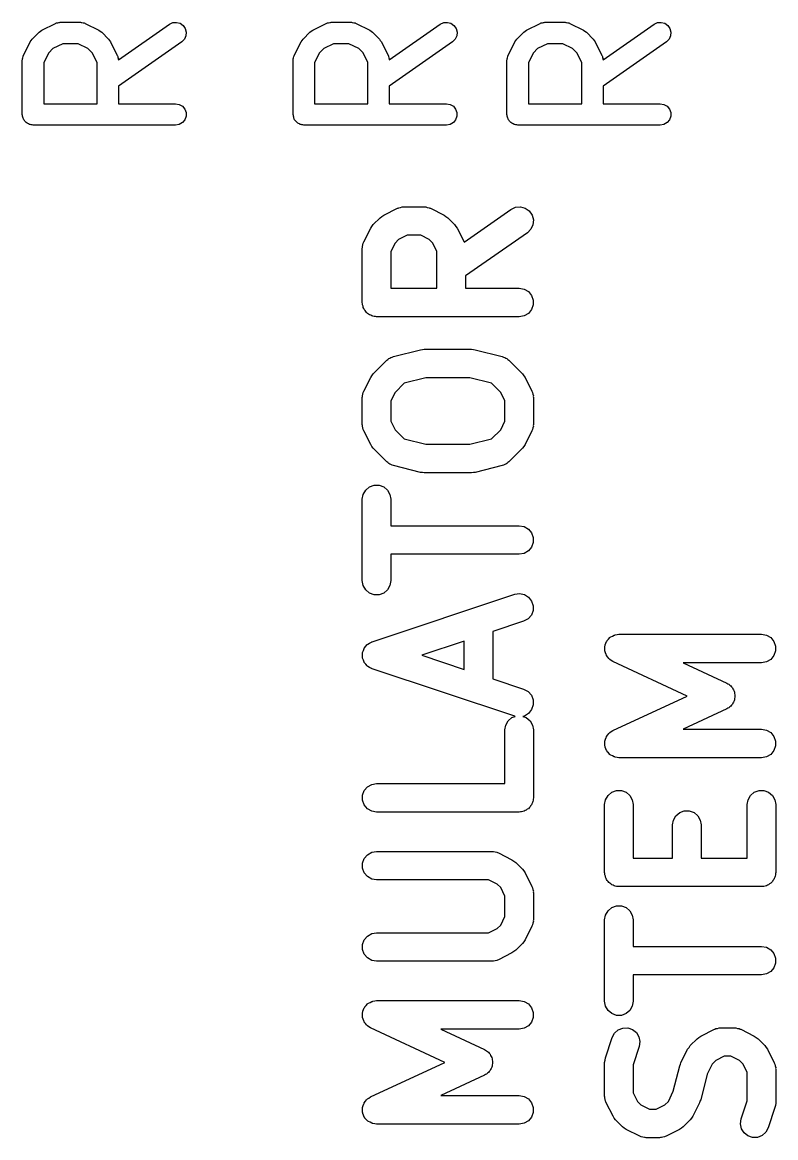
# Model space of a CAD drawing. Extents: x 127.3 to 176.4, y -111.4 to -62.2.
# Drawn here: x 133.28 to 138.56, y -94.64 to -86.82 of the extents above; entities that cross this region are included whole.
import ezdxf

# ---------------------------------------------------------------- set-up
doc = ezdxf.new("R2010")
doc.units = 0
doc.header["$MEASUREMENT"] = 0
doc.layers.add('BLACK', color=7, linetype='CONTINUOUS')

msp = doc.modelspace()

# ---------------------------------------------------------------- linework, layer by layer
at = {"layer": 'Black'}
for p, q in [((133.539, -86.8164), (133.543, -86.8157)), ((133.543, -86.8157), (133.686, -86.8157)), ((133.686, -86.8157), (133.69, -86.8164)), ((135.439, -86.8164), (135.443, -86.8157)), ((135.443, -86.8157), (135.586, -86.8157)), ((135.586, -86.8157), (135.59, -86.8164)), ((136.939, -86.8164), (136.943, -86.8157)), ((136.943, -86.8157), (137.086, -86.8157)), ((137.086, -86.8157), (137.09, -86.8164)), ((133.347, -86.9329), (133.395, -86.8853)), ((133.395, -86.8853), (133.404, -86.8784)), ((133.404, -86.8784), (133.414, -86.8712)), ((133.414, -86.8712), (133.509, -86.8236)), ((133.509, -86.8236), (133.513, -86.8224)), ((133.513, -86.8224), (133.517, -86.8202)), ((133.517, -86.8202), (133.526, -86.8187)), ((133.526, -86.8187), (133.534, -86.8162)), ((133.534, -86.8162), (133.539, -86.8164)), ((133.69, -86.8164), (133.694, -86.8162)), ((133.694, -86.8162), (133.703, -86.8187)), ((133.703, -86.8187), (133.711, -86.8202)), ((133.711, -86.8202), (133.715, -86.8224)), ((133.715, -86.8224), (133.719, -86.8236)), ((133.719, -86.8236), (133.814, -86.8712)), ((133.814, -86.8712), (133.824, -86.8784)), ((133.824, -86.8784), (133.834, -86.8853)), ((133.834, -86.8853), (133.882, -86.9329)), ((133.951, -87.0801), (134.309, -86.8292)), ((134.309, -86.8292), (134.333, -86.8182)), ((134.333, -86.8182), (134.359, -86.816)), ((134.359, -86.816), (134.384, -86.8227)), ((134.384, -86.8227), (134.405, -86.8376)), ((134.405, -86.8376), (134.42, -86.859)), ((134.42, -86.859), (134.427, -86.8841)), ((134.427, -86.8841), (134.425, -86.9101)), ((135.247, -86.9329), (135.295, -86.8853)), ((135.295, -86.8853), (135.304, -86.8784)), ((135.304, -86.8784), (135.314, -86.8712)), ((135.314, -86.8712), (135.409, -86.8236)), ((135.409, -86.8236), (135.413, -86.8224)), ((135.413, -86.8224), (135.417, -86.8202)), ((135.417, -86.8202), (135.426, -86.8187)), ((135.426, -86.8187), (135.434, -86.8162)), ((135.434, -86.8162), (135.439, -86.8164)), ((135.59, -86.8164), (135.594, -86.8162)), ((135.594, -86.8162), (135.603, -86.8187)), ((135.603, -86.8187), (135.611, -86.8202)), ((135.611, -86.8202), (135.615, -86.8224)), ((135.615, -86.8224), (135.619, -86.8236)), ((135.619, -86.8236), (135.714, -86.8712)), ((135.714, -86.8712), (135.724, -86.8784)), ((135.724, -86.8784), (135.734, -86.8853)), ((135.734, -86.8853), (135.782, -86.9329)), ((135.851, -87.0801), (136.209, -86.8292)), ((136.209, -86.8292), (136.233, -86.8182)), ((136.233, -86.8182), (136.259, -86.816)), ((136.259, -86.816), (136.284, -86.8227)), ((136.284, -86.8227), (136.305, -86.8376)), ((136.305, -86.8376), (136.32, -86.859)), ((136.32, -86.859), (136.327, -86.8841)), ((136.327, -86.8841), (136.325, -86.9101)), ((136.747, -86.9329), (136.795, -86.8853)), ((136.795, -86.8853), (136.804, -86.8784)), ((136.804, -86.8784), (136.814, -86.8712)), ((136.814, -86.8712), (136.909, -86.8236)), ((136.909, -86.8236), (136.913, -86.8224)), ((136.913, -86.8224), (136.917, -86.8202)), ((136.917, -86.8202), (136.926, -86.8187)), ((136.926, -86.8187), (136.934, -86.8162)), ((136.934, -86.8162), (136.939, -86.8164)), ((137.09, -86.8164), (137.094, -86.8162)), ((137.094, -86.8162), (137.103, -86.8187)), ((137.103, -86.8187), (137.111, -86.8202)), ((137.111, -86.8202), (137.115, -86.8224)), ((137.115, -86.8224), (137.119, -86.8236)), ((137.119, -86.8236), (137.214, -86.8712)), ((137.214, -86.8712), (137.224, -86.8784)), ((137.224, -86.8784), (137.234, -86.8853)), ((137.234, -86.8853), (137.282, -86.9329)), ((137.351, -87.0801), (137.709, -86.8292)), ((137.709, -86.8292), (137.733, -86.8182)), ((137.733, -86.8182), (137.759, -86.816)), ((137.759, -86.816), (137.784, -86.8227)), ((137.784, -86.8227), (137.805, -86.8376)), ((137.805, -86.8376), (137.82, -86.859)), ((137.82, -86.859), (137.827, -86.8841)), ((137.827, -86.8841), (137.825, -86.9101)), ((133.285, -87.0476), (133.333, -86.9524)), ((133.333, -86.9524), (133.34, -86.9427)), ((133.34, -86.9427), (133.347, -86.9329)), ((133.561, -86.9657), (133.492, -86.9999)), ((133.668, -86.9657), (133.561, -86.9657)), ((133.737, -86.9999), (133.668, -86.9657)), ((133.882, -86.9329), (133.888, -86.9427)), ((133.888, -86.9427), (133.896, -86.9524)), ((133.896, -86.9524), (133.943, -87.0476)), ((134.395, -86.9521), (133.951, -87.263)), ((134.414, -86.9337), (134.395, -86.9521)), ((134.425, -86.9101), (134.414, -86.9337)), ((135.185, -87.0476), (135.233, -86.9524)), ((135.233, -86.9524), (135.24, -86.9427)), ((135.24, -86.9427), (135.247, -86.9329)), ((135.461, -86.9657), (135.392, -86.9999)), ((135.568, -86.9657), (135.461, -86.9657)), ((135.637, -86.9999), (135.568, -86.9657)), ((135.782, -86.9329), (135.788, -86.9427)), ((135.788, -86.9427), (135.796, -86.9524)), ((135.796, -86.9524), (135.843, -87.0476)), ((136.295, -86.9521), (135.851, -87.263)), ((136.314, -86.9337), (136.295, -86.9521)), ((136.325, -86.9101), (136.314, -86.9337)), ((136.685, -87.0476), (136.733, -86.9524)), ((136.733, -86.9524), (136.74, -86.9427)), ((136.74, -86.9427), (136.747, -86.9329)), ((136.961, -86.9657), (136.892, -86.9999)), ((137.068, -86.9657), (136.961, -86.9657)), ((137.137, -86.9999), (137.068, -86.9657)), ((137.282, -86.9329), (137.288, -86.9427)), ((137.288, -86.9427), (137.296, -86.9524)), ((137.296, -86.9524), (137.343, -87.0476)), ((137.795, -86.9521), (137.351, -87.263)), ((137.814, -86.9337), (137.795, -86.9521)), ((137.825, -86.9101), (137.814, -86.9337)), ((133.284, -87.0517), (133.285, -87.0476)), ((133.462, -87.0303), (133.427, -87.0988)), ((133.492, -86.9999), (133.462, -87.0303)), ((133.767, -87.0303), (133.737, -86.9999)), ((133.801, -87.0988), (133.767, -87.0303)), ((133.943, -87.0476), (133.945, -87.0517)), ((135.184, -87.0517), (135.185, -87.0476)), ((135.362, -87.0303), (135.327, -87.0988)), ((135.392, -86.9999), (135.362, -87.0303)), ((135.667, -87.0303), (135.637, -86.9999)), ((135.701, -87.0988), (135.667, -87.0303)), ((135.843, -87.0476), (135.845, -87.0517)), ((136.684, -87.0517), (136.685, -87.0476)), ((136.862, -87.0303), (136.827, -87.0988)), ((136.892, -86.9999), (136.862, -87.0303)), ((137.167, -87.0303), (137.137, -86.9999)), ((137.201, -87.0988), (137.167, -87.0303)), ((137.343, -87.0476), (137.345, -87.0517)), ((133.277, -87.0811), (133.278, -87.0769)), ((133.277, -87.4621), (133.277, -87.0811)), ((133.278, -87.0726), (133.28, -87.0641)), ((133.278, -87.0769), (133.278, -87.0726)), ((133.28, -87.0641), (133.282, -87.0555)), ((133.282, -87.0555), (133.284, -87.0517)), ((133.427, -87.0988), (133.427, -87.3871)), ((133.801, -87.3871), (133.801, -87.0988)), ((133.945, -87.0517), (133.947, -87.0555)), ((133.947, -87.0555), (133.948, -87.0641)), ((133.948, -87.0641), (133.951, -87.0726)), ((133.951, -87.0726), (133.95, -87.0769)), ((133.95, -87.0769), (133.951, -87.0801)), ((135.177, -87.0811), (135.178, -87.0769)), ((135.177, -87.4621), (135.177, -87.0811)), ((135.178, -87.0726), (135.18, -87.0641)), ((135.178, -87.0769), (135.178, -87.0726)), ((135.18, -87.0641), (135.182, -87.0555)), ((135.182, -87.0555), (135.184, -87.0517)), ((135.327, -87.0988), (135.327, -87.3871)), ((135.701, -87.3871), (135.701, -87.0988)), ((135.845, -87.0517), (135.847, -87.0555)), ((135.847, -87.0555), (135.848, -87.0641)), ((135.848, -87.0641), (135.851, -87.0726)), ((135.851, -87.0726), (135.85, -87.0769)), ((135.85, -87.0769), (135.851, -87.0801)), ((136.677, -87.0811), (136.678, -87.0769)), ((136.677, -87.4621), (136.677, -87.0811)), ((136.678, -87.0726), (136.68, -87.0641)), ((136.678, -87.0769), (136.678, -87.0726)), ((136.68, -87.0641), (136.682, -87.0555)), ((136.682, -87.0555), (136.684, -87.0517)), ((136.827, -87.0988), (136.827, -87.3871)), ((137.201, -87.3871), (137.201, -87.0988)), ((137.345, -87.0517), (137.347, -87.0555)), ((137.347, -87.0555), (137.348, -87.0641)), ((137.348, -87.0641), (137.351, -87.0726)), ((137.351, -87.0726), (137.35, -87.0769)), ((137.35, -87.0769), (137.351, -87.0801)), ((133.951, -87.263), (133.951, -87.3871)), ((135.851, -87.263), (135.851, -87.3871)), ((137.351, -87.263), (137.351, -87.3871)), ((133.427, -87.3871), (133.801, -87.3871)), ((133.951, -87.3871), (134.352, -87.3871)), ((134.352, -87.3871), (134.378, -87.3916)), ((134.378, -87.3916), (134.401, -87.4046)), ((134.401, -87.4046), (134.417, -87.4246)), ((134.417, -87.4246), (134.426, -87.4491)), ((135.327, -87.3871), (135.701, -87.3871)), ((135.851, -87.3871), (136.252, -87.3871)), ((136.252, -87.3871), (136.278, -87.3916)), ((136.278, -87.3916), (136.301, -87.4046)), ((136.301, -87.4046), (136.317, -87.4246)), ((136.317, -87.4246), (136.326, -87.4491)), ((136.827, -87.3871), (137.201, -87.3871)), ((137.351, -87.3871), (137.752, -87.3871)), ((137.752, -87.3871), (137.778, -87.3916)), ((137.778, -87.3916), (137.801, -87.4046)), ((137.801, -87.4046), (137.817, -87.4246)), ((137.817, -87.4246), (137.826, -87.4491)), ((133.279, -87.4686), (133.277, -87.4621)), ((133.279, -87.4751), (133.279, -87.4686)), ((133.281, -87.4813), (133.279, -87.4751)), ((133.282, -87.4877), (133.281, -87.4813)), ((133.285, -87.4934), (133.282, -87.4877)), ((133.287, -87.4996), (133.285, -87.4934)), ((133.292, -87.5046), (133.287, -87.4996)), ((133.295, -87.5103), (133.292, -87.5046)), ((133.3, -87.5145), (133.295, -87.5103)), ((133.304, -87.5195), (133.3, -87.5145)), ((133.31, -87.5228), (133.304, -87.5195)), ((134.401, -87.5195), (134.378, -87.5326)), ((134.417, -87.4996), (134.401, -87.5195)), ((134.426, -87.4751), (134.417, -87.4996)), ((134.426, -87.4491), (134.426, -87.4751)), ((135.179, -87.4686), (135.177, -87.4621)), ((135.179, -87.4751), (135.179, -87.4686)), ((135.181, -87.4813), (135.179, -87.4751)), ((135.182, -87.4877), (135.181, -87.4813)), ((135.185, -87.4934), (135.182, -87.4877)), ((135.187, -87.4996), (135.185, -87.4934)), ((135.192, -87.5046), (135.187, -87.4996)), ((135.195, -87.5103), (135.192, -87.5046)), ((135.2, -87.5145), (135.195, -87.5103)), ((135.204, -87.5195), (135.2, -87.5145)), ((135.21, -87.5228), (135.204, -87.5195)), ((136.301, -87.5195), (136.278, -87.5326)), ((136.317, -87.4996), (136.301, -87.5195)), ((136.326, -87.4751), (136.317, -87.4996)), ((136.326, -87.4491), (136.326, -87.4751)), ((136.679, -87.4686), (136.677, -87.4621)), ((136.679, -87.4751), (136.679, -87.4686)), ((136.681, -87.4813), (136.679, -87.4751)), ((136.682, -87.4877), (136.681, -87.4813)), ((136.685, -87.4934), (136.682, -87.4877)), ((136.687, -87.4996), (136.685, -87.4934)), ((136.692, -87.5046), (136.687, -87.4996)), ((136.695, -87.5103), (136.692, -87.5046)), ((136.7, -87.5145), (136.695, -87.5103)), ((136.704, -87.5195), (136.7, -87.5145)), ((136.71, -87.5228), (136.704, -87.5195)), ((137.801, -87.5195), (137.778, -87.5326)), ((137.817, -87.4996), (137.801, -87.5195)), ((137.826, -87.4751), (137.817, -87.4996)), ((137.826, -87.4491), (137.826, -87.4751)), ((133.315, -87.527), (133.31, -87.5228)), ((133.321, -87.5293), (133.315, -87.527)), ((133.327, -87.5326), (133.321, -87.5293)), ((133.333, -87.5337), (133.327, -87.5326)), ((133.339, -87.536), (133.333, -87.5337)), ((133.346, -87.536), (133.339, -87.536)), ((133.352, -87.5371), (133.346, -87.536)), ((134.352, -87.5371), (133.352, -87.5371)), ((134.378, -87.5326), (134.352, -87.5371)), ((135.215, -87.527), (135.21, -87.5228)), ((135.221, -87.5293), (135.215, -87.527)), ((135.227, -87.5326), (135.221, -87.5293)), ((135.233, -87.5337), (135.227, -87.5326)), ((135.239, -87.536), (135.233, -87.5337)), ((135.246, -87.536), (135.239, -87.536)), ((135.252, -87.5371), (135.246, -87.536)), ((136.252, -87.5371), (135.252, -87.5371)), ((136.278, -87.5326), (136.252, -87.5371)), ((136.715, -87.527), (136.71, -87.5228)), ((136.721, -87.5293), (136.715, -87.527)), ((136.727, -87.5326), (136.721, -87.5293)), ((136.733, -87.5337), (136.727, -87.5326)), ((136.739, -87.536), (136.733, -87.5337)), ((136.746, -87.536), (136.739, -87.536)), ((136.752, -87.5371), (136.746, -87.536)), ((137.752, -87.5371), (136.752, -87.5371)), ((137.778, -87.5326), (137.752, -87.5371)), ((135.813, -88.1688), (135.908, -88.1212)), ((135.908, -88.1212), (135.914, -88.1196)), ((135.914, -88.1196), (135.919, -88.1167)), ((135.919, -88.1167), (135.93, -88.1147)), ((135.93, -88.1147), (135.941, -88.1113)), ((135.941, -88.1113), (135.947, -88.1117)), ((135.947, -88.1117), (135.953, -88.1107)), ((135.953, -88.1107), (136.096, -88.1107)), ((136.096, -88.1107), (136.101, -88.1117)), ((136.101, -88.1117), (136.107, -88.1113)), ((136.107, -88.1113), (136.118, -88.1147)), ((136.118, -88.1147), (136.13, -88.1167)), ((136.13, -88.1167), (136.135, -88.1196)), ((136.135, -88.1196), (136.14, -88.1212)), ((136.14, -88.1212), (136.236, -88.1688)), ((136.376, -88.3588), (136.705, -88.1287)), ((136.705, -88.1287), (136.737, -88.1141)), ((136.737, -88.1141), (136.771, -88.111)), ((136.771, -88.111), (136.805, -88.12)), ((136.805, -88.12), (136.833, -88.14)), ((136.833, -88.14), (136.853, -88.1684)), ((135.739, -88.2352), (135.787, -88.1876)), ((135.787, -88.1876), (135.8, -88.1784)), ((135.8, -88.1784), (135.813, -88.1688)), ((136.236, -88.1688), (136.249, -88.1784)), ((136.249, -88.1784), (136.262, -88.1876)), ((136.262, -88.1876), (136.309, -88.2352)), ((136.853, -88.1684), (136.862, -88.202)), ((136.862, -88.202), (136.859, -88.2366)), ((135.673, -88.3564), (135.721, -88.2612)), ((135.721, -88.2612), (135.73, -88.2483)), ((135.73, -88.2483), (135.739, -88.2352)), ((136.309, -88.2352), (136.318, -88.2483)), ((136.318, -88.2483), (136.328, -88.2612)), ((136.328, -88.2612), (136.376, -88.3564)), ((136.82, -88.2926), (136.386, -88.5961)), ((136.844, -88.268), (136.82, -88.2926)), ((136.859, -88.2366), (136.844, -88.268)), ((135.663, -88.3897), (135.666, -88.3785)), ((135.666, -88.3785), (135.668, -88.3669)), ((135.668, -88.3669), (135.671, -88.3619)), ((135.671, -88.3619), (135.673, -88.3564)), ((135.892, -88.3651), (135.862, -88.4247)), ((135.917, -88.3405), (135.892, -88.3651)), ((135.976, -88.3107), (135.917, -88.3405)), ((136.072, -88.3107), (135.976, -88.3107)), ((136.132, -88.3405), (136.072, -88.3107)), ((136.156, -88.3651), (136.132, -88.3405)), ((136.186, -88.4247), (136.156, -88.3651)), ((136.376, -88.3564), (136.376, -88.3588)), ((135.662, -88.4011), (135.663, -88.3955)), ((135.662, -88.7821), (135.662, -88.4011)), ((135.663, -88.3955), (135.663, -88.3897)), ((135.862, -88.4247), (135.862, -88.6821)), ((136.186, -88.6821), (136.186, -88.4247)), ((136.386, -88.5961), (136.386, -88.6821)), ((135.862, -88.6821), (136.186, -88.6821)), ((136.386, -88.6821), (136.762, -88.6821)), ((136.762, -88.6821), (136.797, -88.6881)), ((136.797, -88.6881), (136.827, -88.7055)), ((136.827, -88.7055), (136.849, -88.7321)), ((136.849, -88.7321), (136.861, -88.7647)), ((136.861, -88.7647), (136.861, -88.7995)), ((135.664, -88.7907), (135.662, -88.7821)), ((135.664, -88.7995), (135.664, -88.7907)), ((135.667, -88.8077), (135.664, -88.7995)), ((135.668, -88.8163), (135.667, -88.8077)), ((135.673, -88.8239), (135.668, -88.8163)), ((135.676, -88.8321), (135.673, -88.8239)), ((135.681, -88.8388), (135.676, -88.8321)), ((135.686, -88.8464), (135.681, -88.8388)), ((135.692, -88.852), (135.686, -88.8464)), ((136.849, -88.8321), (136.827, -88.8587)), ((136.861, -88.7995), (136.849, -88.8321)), ((135.698, -88.8587), (135.692, -88.852)), ((135.706, -88.8631), (135.698, -88.8587)), ((135.712, -88.8687), (135.706, -88.8631)), ((135.721, -88.8717), (135.712, -88.8687)), ((135.728, -88.8761), (135.721, -88.8717)), ((135.737, -88.8776), (135.728, -88.8761)), ((135.745, -88.8806), (135.737, -88.8776)), ((135.754, -88.8806), (135.745, -88.8806)), ((135.762, -88.8821), (135.754, -88.8806)), ((136.762, -88.8821), (135.762, -88.8821)), ((136.797, -88.8761), (136.762, -88.8821)), ((136.827, -88.8587), (136.797, -88.8761)), ((135.872, -89.1652), (135.881, -89.1613)), ((135.881, -89.1613), (136.071, -89.1137)), ((136.071, -89.1137), (136.084, -89.1128)), ((136.084, -89.1128), (136.096, -89.1107)), ((136.096, -89.1107), (136.429, -89.1107)), ((136.429, -89.1107), (136.441, -89.1128)), ((136.441, -89.1128), (136.453, -89.1137)), ((136.453, -89.1137), (136.644, -89.1613)), ((136.644, -89.1613), (136.653, -89.1652)), ((135.739, -89.2828), (135.835, -89.1876)), ((135.835, -89.1876), (135.842, -89.1821)), ((135.842, -89.1821), (135.849, -89.1754)), ((135.849, -89.1754), (135.856, -89.1722)), ((135.856, -89.1722), (135.863, -89.1677)), ((135.863, -89.1677), (135.872, -89.1652)), ((136.653, -89.1652), (136.662, -89.1677)), ((136.662, -89.1677), (136.668, -89.1722)), ((136.668, -89.1722), (136.675, -89.1754)), ((136.675, -89.1754), (136.682, -89.1821)), ((136.682, -89.1821), (136.69, -89.1876)), ((136.69, -89.1876), (136.785, -89.2828)), ((135.673, -89.404), (135.721, -89.3088)), ((135.721, -89.3088), (135.73, -89.296)), ((135.73, -89.296), (135.739, -89.2828)), ((136.108, -89.3107), (135.956, -89.3486)), ((136.417, -89.3107), (136.108, -89.3107)), ((136.568, -89.3486), (136.417, -89.3107)), ((136.785, -89.2828), (136.795, -89.296)), ((136.795, -89.296), (136.804, -89.3088)), ((136.804, -89.3088), (136.852, -89.404)), ((135.956, -89.3486), (135.892, -89.4128)), ((136.633, -89.4128), (136.568, -89.3486)), ((135.662, -89.4488), (135.663, -89.4431)), ((135.662, -89.6392), (135.662, -89.4488)), ((135.663, -89.4373), (135.666, -89.4261)), ((135.663, -89.4431), (135.663, -89.4373)), ((135.666, -89.4261), (135.668, -89.4146)), ((135.668, -89.4146), (135.671, -89.4096)), ((135.671, -89.4096), (135.673, -89.404)), ((135.892, -89.4128), (135.862, -89.4724)), ((135.862, -89.4724), (135.862, -89.6156)), ((136.662, -89.4724), (136.633, -89.4128)), ((136.662, -89.6156), (136.662, -89.4724)), ((136.852, -89.404), (136.853, -89.4096)), ((136.853, -89.4096), (136.856, -89.4146)), ((136.856, -89.4146), (136.858, -89.4261)), ((136.858, -89.4261), (136.862, -89.4373)), ((136.862, -89.4373), (136.861, -89.4431)), ((136.861, -89.4431), (136.862, -89.4488)), ((136.862, -89.4488), (136.862, -89.6392)), ((135.862, -89.6156), (135.892, -89.6752)), ((136.633, -89.6752), (136.662, -89.6156)), ((135.663, -89.6449), (135.662, -89.6392)), ((135.663, -89.6507), (135.663, -89.6449)), ((135.666, -89.6619), (135.663, -89.6507)), ((135.668, -89.6734), (135.666, -89.6619)), ((135.671, -89.6784), (135.668, -89.6734)), ((135.673, -89.684), (135.671, -89.6784)), ((135.721, -89.7792), (135.673, -89.684)), ((135.892, -89.6752), (135.956, -89.7394)), ((136.568, -89.7394), (136.633, -89.6752)), ((136.852, -89.684), (136.804, -89.7792)), ((136.853, -89.6784), (136.852, -89.684)), ((136.856, -89.6734), (136.853, -89.6784)), ((136.858, -89.6619), (136.856, -89.6734)), ((136.862, -89.6507), (136.858, -89.6619)), ((136.862, -89.6392), (136.861, -89.6449)), ((136.861, -89.6449), (136.862, -89.6507)), ((135.73, -89.792), (135.721, -89.7792)), ((135.956, -89.7394), (136.108, -89.7773)), ((136.108, -89.7773), (136.417, -89.7773)), ((136.417, -89.7773), (136.568, -89.7394)), ((136.804, -89.7792), (136.795, -89.792)), ((135.739, -89.8052), (135.73, -89.792)), ((135.835, -89.9004), (135.739, -89.8052)), ((136.785, -89.8052), (136.69, -89.9004)), ((136.795, -89.792), (136.785, -89.8052)), ((135.842, -89.9059), (135.835, -89.9004)), ((135.849, -89.9126), (135.842, -89.9059)), ((135.856, -89.9158), (135.849, -89.9126)), ((135.863, -89.9203), (135.856, -89.9158)), ((135.872, -89.9228), (135.863, -89.9203)), ((135.881, -89.9267), (135.872, -89.9228)), ((136.071, -89.9743), (135.881, -89.9267)), ((136.644, -89.9267), (136.453, -89.9743)), ((136.653, -89.9228), (136.644, -89.9267)), ((136.662, -89.9203), (136.653, -89.9228)), ((136.668, -89.9158), (136.662, -89.9203)), ((136.675, -89.9126), (136.668, -89.9158)), ((136.682, -89.9059), (136.675, -89.9126)), ((136.69, -89.9004), (136.682, -89.9059)), ((136.084, -89.9752), (136.071, -89.9743)), ((136.096, -89.9773), (136.084, -89.9752)), ((136.429, -89.9773), (136.096, -89.9773)), ((136.441, -89.9752), (136.429, -89.9773)), ((136.453, -89.9743), (136.441, -89.9752)), ((135.668, -90.1288), (135.686, -90.0988)), ((135.686, -90.0988), (135.712, -90.0764)), ((135.712, -90.0764), (135.745, -90.0646)), ((135.745, -90.0646), (135.78, -90.0646)), ((135.78, -90.0646), (135.812, -90.0764)), ((135.812, -90.0764), (135.839, -90.0988)), ((135.839, -90.0988), (135.856, -90.1288)), ((135.662, -90.163), (135.668, -90.1288)), ((135.662, -90.7345), (135.662, -90.163)), ((135.856, -90.1288), (135.862, -90.163)), ((135.862, -90.163), (135.862, -90.3488)), ((135.862, -90.3488), (136.762, -90.3488)), ((136.762, -90.3488), (136.797, -90.3548)), ((136.797, -90.3548), (136.827, -90.3722)), ((136.827, -90.3722), (136.849, -90.3988)), ((136.849, -90.3988), (136.861, -90.4314)), ((136.861, -90.4661), (136.849, -90.4988)), ((136.861, -90.4314), (136.861, -90.4661)), ((136.762, -90.5488), (135.862, -90.5488)), ((135.862, -90.5488), (135.862, -90.7345)), ((136.797, -90.5427), (136.762, -90.5488)), ((136.827, -90.5254), (136.797, -90.5427)), ((136.849, -90.4988), (136.827, -90.5254)), ((135.668, -90.7687), (135.662, -90.7345)), ((135.686, -90.7988), (135.668, -90.7687)), ((135.712, -90.8211), (135.686, -90.7988)), ((135.839, -90.7988), (135.812, -90.8211)), ((135.856, -90.7687), (135.839, -90.7988)), ((135.862, -90.7345), (135.856, -90.7687)), ((135.745, -90.833), (135.712, -90.8211)), ((135.731, -91.1634), (136.731, -90.8301)), ((135.78, -90.833), (135.745, -90.833)), ((135.812, -90.8211), (135.78, -90.833)), ((136.731, -90.8301), (136.765, -90.825)), ((136.765, -90.825), (136.799, -90.832)), ((136.799, -90.832), (136.829, -90.8501)), ((136.829, -90.8501), (136.85, -90.8773)), ((136.85, -90.8773), (136.861, -90.9103)), ((136.86, -90.945), (136.848, -90.9773)), ((136.861, -90.9103), (136.86, -90.945)), ((136.794, -91.0198), (136.577, -91.0923)), ((136.825, -91.0033), (136.794, -91.0198)), ((136.848, -90.9773), (136.825, -91.0033)), ((136.577, -91.0923), (136.577, -91.4243)), ((137.417, -91.1232), (137.428, -91.1167)), ((137.428, -91.1167), (137.433, -91.1159)), ((137.433, -91.1159), (137.437, -91.1141)), ((137.437, -91.1141), (137.45, -91.1129)), ((137.45, -91.1129), (137.462, -91.1107)), ((137.462, -91.1107), (138.462, -91.1107)), ((138.462, -91.1107), (138.497, -91.1167)), ((138.497, -91.1167), (138.527, -91.1341)), ((135.677, -91.2059), (135.687, -91.195)), ((135.687, -91.195), (135.696, -91.1835)), ((135.696, -91.1835), (135.698, -91.182)), ((135.698, -91.182), (135.7, -91.18)), ((135.7, -91.18), (135.713, -91.173)), ((135.713, -91.173), (135.726, -91.1653)), ((135.726, -91.1653), (135.728, -91.1647)), ((135.728, -91.1647), (135.731, -91.1634)), ((136.377, -91.1589), (136.079, -91.2583)), ((136.377, -91.3576), (136.377, -91.1589)), ((137.364, -91.1933), (137.365, -91.1892)), ((137.364, -91.2064), (137.364, -91.1933)), ((137.365, -91.1892), (137.366, -91.1848)), ((137.366, -91.1848), (137.371, -91.1729)), ((137.371, -91.1729), (137.376, -91.1607)), ((137.376, -91.1607), (137.379, -91.1573)), ((137.379, -91.1573), (137.38, -91.1533)), ((137.38, -91.1533), (137.39, -91.1441)), ((137.39, -91.1441), (137.398, -91.1341)), ((137.398, -91.1341), (137.402, -91.1319)), ((137.402, -91.1319), (137.405, -91.1287)), ((137.405, -91.1287), (137.417, -91.1232)), ((138.527, -91.1341), (138.549, -91.1607)), ((138.549, -91.1607), (138.561, -91.1933)), ((138.561, -91.1933), (138.561, -91.228)), ((135.663, -91.2436), (135.664, -91.241)), ((135.664, -91.2583), (135.663, -91.2436)), ((135.663, -91.273), (135.664, -91.2583)), ((135.664, -91.2756), (135.663, -91.273)), ((135.664, -91.2382), (135.67, -91.2246)), ((135.664, -91.241), (135.664, -91.2382)), ((135.664, -91.2783), (135.664, -91.2756)), ((135.67, -91.2246), (135.674, -91.2107)), ((135.674, -91.2107), (135.676, -91.2085)), ((135.676, -91.2085), (135.677, -91.2059)), ((136.079, -91.2583), (136.377, -91.3576)), ((137.363, -91.2194), (137.364, -91.2064)), ((137.364, -91.2236), (137.363, -91.2194)), ((137.364, -91.228), (137.364, -91.2236)), ((137.368, -91.2403), (137.364, -91.228)), ((137.372, -91.2529), (137.368, -91.2403)), ((137.374, -91.2565), (137.372, -91.2529)), ((137.376, -91.2607), (137.374, -91.2565)), ((137.384, -91.2707), (137.376, -91.2607)), ((137.392, -91.2814), (137.384, -91.2707)), ((138.549, -91.2607), (138.527, -91.2873)), ((138.561, -91.228), (138.549, -91.2607)), ((135.67, -91.292), (135.664, -91.2783)), ((135.674, -91.3059), (135.67, -91.292)), ((135.676, -91.3081), (135.674, -91.3059)), ((135.677, -91.3106), (135.676, -91.3081)), ((135.687, -91.3216), (135.677, -91.3106)), ((135.696, -91.3331), (135.687, -91.3216)), ((135.698, -91.3346), (135.696, -91.3331)), ((135.7, -91.3366), (135.698, -91.3346)), ((135.713, -91.3436), (135.7, -91.3366)), ((135.726, -91.3513), (135.713, -91.3436)), ((135.728, -91.3518), (135.726, -91.3513)), ((135.731, -91.3532), (135.728, -91.3518)), ((136.731, -91.6865), (135.731, -91.3532)), ((137.395, -91.2839), (137.392, -91.2814)), ((137.398, -91.2873), (137.395, -91.2839)), ((137.409, -91.2938), (137.398, -91.2873)), ((137.42, -91.3013), (137.409, -91.2938)), ((137.94, -91.544), (137.42, -91.3013)), ((138.462, -91.3107), (137.913, -91.3107)), ((137.913, -91.3107), (138.219, -91.4534)), ((138.497, -91.3046), (138.462, -91.3107)), ((138.527, -91.2873), (138.497, -91.3046)), ((136.577, -91.4243), (136.794, -91.4968)), ((136.794, -91.4968), (136.825, -91.5133)), ((138.219, -91.4534), (138.226, -91.4584)), ((138.226, -91.4584), (138.234, -91.4621)), ((138.234, -91.4621), (138.24, -91.4683)), ((138.24, -91.4683), (138.247, -91.4733)), ((138.247, -91.4733), (138.252, -91.4805)), ((138.252, -91.4805), (138.259, -91.4866)), ((138.259, -91.4866), (138.262, -91.4946)), ((138.262, -91.4946), (138.267, -91.5018)), ((138.267, -91.5018), (138.27, -91.5102)), ((138.27, -91.5102), (138.273, -91.5181)), ((136.825, -91.5133), (136.848, -91.5393)), ((136.848, -91.5393), (136.86, -91.5716)), ((136.86, -91.5716), (136.861, -91.6063)), ((137.42, -91.7867), (137.94, -91.544)), ((138.267, -91.5862), (138.262, -91.5934)), ((138.27, -91.5778), (138.267, -91.5862)), ((138.273, -91.5699), (138.27, -91.5778)), ((138.273, -91.5181), (138.274, -91.5268)), ((138.274, -91.5612), (138.273, -91.5699)), ((138.274, -91.5268), (138.276, -91.5353)), ((138.276, -91.5527), (138.274, -91.5612)), ((138.276, -91.5353), (138.276, -91.544)), ((138.276, -91.544), (138.276, -91.5527)), ((136.829, -91.6664), (136.799, -91.6846)), ((136.85, -91.6392), (136.829, -91.6664)), ((136.861, -91.6063), (136.85, -91.6392)), ((138.219, -91.6346), (137.913, -91.7773)), ((138.226, -91.6296), (138.219, -91.6346)), ((138.234, -91.6259), (138.226, -91.6296)), ((138.24, -91.6197), (138.234, -91.6259)), ((138.247, -91.6147), (138.24, -91.6197)), ((138.252, -91.6075), (138.247, -91.6147)), ((138.259, -91.6014), (138.252, -91.6075)), ((138.262, -91.5934), (138.259, -91.6014)), ((136.668, -91.7479), (136.686, -91.7178)), ((136.686, -91.7178), (136.712, -91.6955)), ((136.712, -91.6955), (136.735, -91.6872)), ((136.735, -91.6872), (136.731, -91.6865)), ((136.799, -91.6846), (136.788, -91.6868)), ((136.788, -91.6868), (136.812, -91.6955)), ((136.812, -91.6955), (136.839, -91.7178)), ((136.839, -91.7178), (136.856, -91.7479)), ((136.662, -91.7821), (136.668, -91.7479)), ((136.662, -92.1583), (136.662, -91.7821)), ((136.856, -91.7479), (136.862, -91.7821)), ((136.862, -91.7821), (136.862, -92.2583)), ((137.376, -91.8273), (137.384, -91.8173)), ((137.384, -91.8173), (137.392, -91.8066)), ((137.392, -91.8066), (137.395, -91.8041)), ((137.395, -91.8041), (137.398, -91.8007)), ((137.398, -91.8007), (137.409, -91.7942)), ((137.409, -91.7942), (137.42, -91.7867)), ((137.913, -91.7773), (138.462, -91.7773)), ((138.462, -91.7773), (138.497, -91.7834)), ((138.497, -91.7834), (138.527, -91.8007)), ((138.527, -91.8007), (138.549, -91.8273)), ((137.363, -91.8686), (137.364, -91.8644)), ((137.364, -91.8816), (137.363, -91.8686)), ((137.364, -91.86), (137.368, -91.8477)), ((137.364, -91.8644), (137.364, -91.86)), ((137.364, -91.8947), (137.364, -91.8816)), ((137.365, -91.8988), (137.364, -91.8947)), ((137.366, -91.9032), (137.365, -91.8988)), ((137.371, -91.9151), (137.366, -91.9032)), ((137.368, -91.8477), (137.372, -91.8351)), ((137.372, -91.8351), (137.374, -91.8315)), ((137.374, -91.8315), (137.376, -91.8273)), ((138.549, -91.8273), (138.561, -91.86)), ((138.561, -91.8947), (138.549, -91.9273)), ((138.561, -91.86), (138.561, -91.8947)), ((137.376, -91.9273), (137.371, -91.9151)), ((137.379, -91.9307), (137.376, -91.9273)), ((137.38, -91.9347), (137.379, -91.9307)), ((137.39, -91.9439), (137.38, -91.9347)), ((137.398, -91.9539), (137.39, -91.9439)), ((137.402, -91.9561), (137.398, -91.9539)), ((137.405, -91.9593), (137.402, -91.9561)), ((137.417, -91.9648), (137.405, -91.9593)), ((137.428, -91.9713), (137.417, -91.9648)), ((137.433, -91.9721), (137.428, -91.9713)), ((137.437, -91.9739), (137.433, -91.9721)), ((137.45, -91.9751), (137.437, -91.9739)), ((137.462, -91.9773), (137.45, -91.9751)), ((138.462, -91.9773), (137.462, -91.9773)), ((138.497, -91.9713), (138.462, -91.9773)), ((138.527, -91.9539), (138.497, -91.9713)), ((138.549, -91.9273), (138.527, -91.9539)), ((135.664, -92.2409), (135.676, -92.2083)), ((135.676, -92.2083), (135.698, -92.1817)), ((135.698, -92.1817), (135.728, -92.1643)), ((135.728, -92.1643), (135.762, -92.1583)), ((135.762, -92.1583), (136.662, -92.1583)), ((137.412, -92.2193), (137.445, -92.2074)), ((137.445, -92.2074), (137.48, -92.2074)), ((137.48, -92.2074), (137.512, -92.2193)), ((138.412, -92.2193), (138.445, -92.2074)), ((138.445, -92.2074), (138.48, -92.2074)), ((138.48, -92.2074), (138.512, -92.2193)), ((135.664, -92.2757), (135.664, -92.2409)), ((135.676, -92.3083), (135.664, -92.2757)), ((136.856, -92.2925), (136.852, -92.3001)), ((136.858, -92.2839), (136.856, -92.2925)), ((136.861, -92.2757), (136.858, -92.2839)), ((136.862, -92.2583), (136.861, -92.2669)), ((136.861, -92.2669), (136.861, -92.2757)), ((137.362, -92.3059), (137.368, -92.2717)), ((137.368, -92.2717), (137.386, -92.2416)), ((137.386, -92.2416), (137.412, -92.2193)), ((137.512, -92.2193), (137.539, -92.2416)), ((137.539, -92.2416), (137.556, -92.2717)), ((137.556, -92.2717), (137.562, -92.3059)), ((138.362, -92.3059), (138.368, -92.2717)), ((138.368, -92.2717), (138.386, -92.2416)), ((138.386, -92.2416), (138.412, -92.2193)), ((138.512, -92.2193), (138.539, -92.2416)), ((138.539, -92.2416), (138.556, -92.2717)), ((138.556, -92.2717), (138.562, -92.3059)), ((135.698, -92.3349), (135.676, -92.3083)), ((135.728, -92.3523), (135.698, -92.3349)), ((135.762, -92.3583), (135.728, -92.3523)), ((136.762, -92.3583), (135.762, -92.3583)), ((136.771, -92.3568), (136.762, -92.3583)), ((136.78, -92.3568), (136.771, -92.3568)), ((136.788, -92.3538), (136.78, -92.3568)), ((136.797, -92.3523), (136.788, -92.3538)), ((136.804, -92.3479), (136.797, -92.3523)), ((136.812, -92.3449), (136.804, -92.3479)), ((136.819, -92.3393), (136.812, -92.3449)), ((136.827, -92.3349), (136.819, -92.3393)), ((136.832, -92.3282), (136.827, -92.3349)), ((136.839, -92.3226), (136.832, -92.3282)), ((136.843, -92.315), (136.839, -92.3226)), ((136.849, -92.3083), (136.843, -92.315)), ((136.852, -92.3001), (136.849, -92.3083)), ((137.362, -92.7821), (137.362, -92.3059)), ((137.562, -92.3059), (137.562, -92.6821)), ((137.862, -92.3845), (137.889, -92.3622)), ((137.889, -92.3622), (137.921, -92.3503)), ((137.921, -92.3503), (137.956, -92.3503)), ((137.956, -92.3503), (137.989, -92.3622)), ((137.989, -92.3622), (138.015, -92.3845)), ((138.362, -92.6821), (138.362, -92.3059)), ((138.562, -92.3059), (138.562, -92.7821)), ((137.839, -92.4488), (137.845, -92.4146)), ((137.839, -92.6821), (137.839, -92.4488)), ((137.845, -92.4146), (137.862, -92.3845)), ((138.015, -92.3845), (138.033, -92.4146)), ((138.033, -92.4146), (138.039, -92.4488)), ((138.039, -92.4488), (138.039, -92.6821)), ((135.664, -92.7171), (135.676, -92.6845)), ((135.676, -92.6845), (135.698, -92.6579)), ((135.698, -92.6579), (135.728, -92.6405)), ((135.728, -92.6405), (135.762, -92.6345)), ((135.762, -92.6345), (136.572, -92.6345)), ((136.572, -92.6345), (136.578, -92.6355)), ((136.578, -92.6355), (136.583, -92.6351)), ((136.583, -92.6351), (136.595, -92.6385)), ((136.595, -92.6385), (136.606, -92.6405)), ((136.606, -92.6405), (136.611, -92.6434)), ((136.611, -92.6434), (136.617, -92.645)), ((136.617, -92.645), (136.712, -92.6927)), ((137.562, -92.6821), (137.839, -92.6821)), ((138.039, -92.6821), (138.362, -92.6821)), ((135.664, -92.7518), (135.664, -92.7171)), ((135.676, -92.7845), (135.664, -92.7518)), ((136.712, -92.6927), (136.725, -92.7022)), ((136.725, -92.7022), (136.738, -92.7114)), ((136.738, -92.7114), (136.785, -92.759)), ((136.785, -92.759), (136.795, -92.7721)), ((135.698, -92.8111), (135.676, -92.7845)), ((135.728, -92.8284), (135.698, -92.8111)), ((135.762, -92.8345), (135.728, -92.8284)), ((136.548, -92.8345), (135.762, -92.8345)), ((136.608, -92.8643), (136.548, -92.8345)), ((136.795, -92.7721), (136.804, -92.785)), ((136.804, -92.785), (136.852, -92.8802)), ((137.364, -92.7907), (137.362, -92.7821)), ((137.364, -92.7995), (137.364, -92.7907)), ((137.367, -92.8077), (137.364, -92.7995)), ((137.368, -92.8163), (137.367, -92.8077)), ((137.373, -92.8239), (137.368, -92.8163)), ((137.376, -92.8321), (137.373, -92.8239)), ((137.381, -92.8388), (137.376, -92.8321)), ((137.386, -92.8464), (137.381, -92.8388)), ((138.543, -92.8388), (138.539, -92.8464)), ((138.549, -92.8321), (138.543, -92.8388)), ((138.552, -92.8239), (138.549, -92.8321)), ((138.556, -92.8163), (138.552, -92.8239)), ((138.558, -92.8077), (138.556, -92.8163)), ((138.561, -92.7995), (138.558, -92.8077)), ((138.562, -92.7821), (138.561, -92.7907)), ((138.561, -92.7907), (138.561, -92.7995)), ((136.633, -92.8889), (136.608, -92.8643)), ((136.662, -92.9486), (136.633, -92.8889)), ((136.852, -92.8802), (136.853, -92.8858)), ((136.853, -92.8858), (136.856, -92.8907)), ((136.856, -92.8907), (136.858, -92.9023)), ((136.858, -92.9023), (136.862, -92.9135)), ((136.862, -92.9135), (136.861, -92.9193)), ((136.861, -92.9193), (136.862, -92.925)), ((137.392, -92.852), (137.386, -92.8464)), ((137.398, -92.8587), (137.392, -92.852)), ((137.406, -92.8631), (137.398, -92.8587)), ((137.412, -92.8687), (137.406, -92.8631)), ((137.421, -92.8717), (137.412, -92.8687)), ((137.428, -92.8761), (137.421, -92.8717)), ((137.437, -92.8776), (137.428, -92.8761)), ((137.445, -92.8806), (137.437, -92.8776)), ((137.454, -92.8806), (137.445, -92.8806)), ((137.462, -92.8821), (137.454, -92.8806)), ((138.462, -92.8821), (137.462, -92.8821)), ((138.471, -92.8806), (138.462, -92.8821)), ((138.48, -92.8806), (138.471, -92.8806)), ((138.488, -92.8776), (138.48, -92.8806)), ((138.497, -92.8761), (138.488, -92.8776)), ((138.504, -92.8717), (138.497, -92.8761)), ((138.512, -92.8687), (138.504, -92.8717)), ((138.519, -92.8631), (138.512, -92.8687)), ((138.527, -92.8587), (138.519, -92.8631)), ((138.532, -92.852), (138.527, -92.8587)), ((138.539, -92.8464), (138.532, -92.852)), ((136.662, -93.0918), (136.662, -92.9486)), ((136.862, -92.925), (136.862, -93.1154)), ((137.368, -93.0812), (137.386, -93.0511)), ((137.386, -93.0511), (137.412, -93.0288)), ((137.412, -93.0288), (137.445, -93.0169)), ((137.445, -93.0169), (137.48, -93.0169)), ((137.48, -93.0169), (137.512, -93.0288)), ((137.512, -93.0288), (137.539, -93.0511)), ((137.539, -93.0511), (137.556, -93.0812)), ((136.608, -93.1761), (136.633, -93.1514)), ((136.633, -93.1514), (136.662, -93.0918)), ((136.853, -93.1546), (136.852, -93.1602)), ((136.856, -93.1496), (136.853, -93.1546)), ((136.858, -93.1381), (136.856, -93.1496)), ((136.862, -93.1269), (136.858, -93.1381)), ((136.862, -93.1154), (136.861, -93.1211)), ((136.861, -93.1211), (136.862, -93.1269)), ((137.362, -93.1154), (137.368, -93.0812)), ((137.362, -93.6869), (137.362, -93.1154)), ((137.556, -93.0812), (137.562, -93.1154)), ((137.562, -93.1154), (137.562, -93.3011)), ((135.676, -93.2559), (135.698, -93.2293)), ((135.698, -93.2293), (135.728, -93.2119)), ((135.728, -93.2119), (135.762, -93.2059)), ((135.762, -93.2059), (136.548, -93.2059)), ((136.548, -93.2059), (136.608, -93.1761)), ((136.852, -93.1602), (136.804, -93.2554)), ((135.664, -93.2885), (135.676, -93.2559)), ((135.664, -93.3233), (135.664, -93.2885)), ((136.785, -93.2814), (136.738, -93.329)), ((136.795, -93.2683), (136.785, -93.2814)), ((136.804, -93.2554), (136.795, -93.2683)), ((137.562, -93.3011), (138.462, -93.3011)), ((138.462, -93.3011), (138.497, -93.3072)), ((138.497, -93.3072), (138.527, -93.3245)), ((135.676, -93.3559), (135.664, -93.3233)), ((135.698, -93.3825), (135.676, -93.3559)), ((135.728, -93.3999), (135.698, -93.3825)), ((136.712, -93.3477), (136.617, -93.3953)), ((136.725, -93.3382), (136.712, -93.3477)), ((136.738, -93.329), (136.725, -93.3382)), ((138.527, -93.3245), (138.549, -93.3511)), ((138.549, -93.3511), (138.561, -93.3838)), ((138.561, -93.3838), (138.561, -93.4185)), ((135.762, -93.4059), (135.728, -93.3999)), ((136.572, -93.4059), (135.762, -93.4059)), ((136.578, -93.4049), (136.572, -93.4059)), ((136.583, -93.4052), (136.578, -93.4049)), ((136.595, -93.4019), (136.583, -93.4052)), ((136.606, -93.3999), (136.595, -93.4019)), ((136.611, -93.397), (136.606, -93.3999)), ((136.617, -93.3953), (136.611, -93.397)), ((138.549, -93.4511), (138.527, -93.4777)), ((138.561, -93.4185), (138.549, -93.4511)), ((138.462, -93.5011), (137.562, -93.5011)), ((137.562, -93.5011), (137.562, -93.6869)), ((138.497, -93.4951), (138.462, -93.5011)), ((138.527, -93.4777), (138.497, -93.4951)), ((135.698, -93.7055), (135.702, -93.7033)), ((135.702, -93.7033), (135.705, -93.7002)), ((135.705, -93.7002), (135.717, -93.6946)), ((135.717, -93.6946), (135.728, -93.6881)), ((135.728, -93.6881), (135.733, -93.6874)), ((135.733, -93.6874), (135.737, -93.6855)), ((135.737, -93.6855), (135.75, -93.6844)), ((135.75, -93.6844), (135.762, -93.6821)), ((135.762, -93.6821), (136.762, -93.6821)), ((136.762, -93.6821), (136.797, -93.6881)), ((136.797, -93.6881), (136.827, -93.7055)), ((137.368, -93.7211), (137.362, -93.6869)), ((137.562, -93.6869), (137.556, -93.7211)), ((135.663, -93.7908), (135.664, -93.7778)), ((135.664, -93.7647), (135.665, -93.7606)), ((135.664, -93.7778), (135.664, -93.7647)), ((135.665, -93.7606), (135.666, -93.7562)), ((135.666, -93.7562), (135.671, -93.7444)), ((135.671, -93.7444), (135.676, -93.7321)), ((135.676, -93.7321), (135.679, -93.7287)), ((135.679, -93.7287), (135.68, -93.7247)), ((135.68, -93.7247), (135.69, -93.7155)), ((135.69, -93.7155), (135.698, -93.7055)), ((136.827, -93.7055), (136.849, -93.7321)), ((136.849, -93.7321), (136.861, -93.7647)), ((136.861, -93.7647), (136.861, -93.7995)), ((137.386, -93.7511), (137.368, -93.7211)), ((137.412, -93.7735), (137.386, -93.7511)), ((137.445, -93.7853), (137.412, -93.7735)), ((137.512, -93.7735), (137.48, -93.7853)), ((137.539, -93.7511), (137.512, -93.7735)), ((137.556, -93.7211), (137.539, -93.7511)), ((135.664, -93.795), (135.663, -93.7908)), ((135.664, -93.7995), (135.664, -93.795)), ((135.668, -93.8117), (135.664, -93.7995)), ((135.672, -93.8243), (135.668, -93.8117)), ((135.674, -93.8279), (135.672, -93.8243)), ((135.676, -93.8321), (135.674, -93.8279)), ((135.684, -93.8421), (135.676, -93.8321)), ((135.692, -93.8528), (135.684, -93.8421)), ((135.695, -93.8553), (135.692, -93.8528)), ((135.698, -93.8587), (135.695, -93.8553)), ((135.709, -93.8652), (135.698, -93.8587)), ((136.827, -93.8587), (136.797, -93.8761)), ((136.849, -93.8321), (136.827, -93.8587)), ((136.861, -93.7995), (136.849, -93.8321)), ((137.48, -93.7853), (137.445, -93.7853)), ((135.72, -93.8727), (135.709, -93.8652)), ((136.24, -94.1154), (135.72, -93.8727)), ((136.762, -93.8821), (136.213, -93.8821)), ((136.213, -93.8821), (136.519, -94.0248)), ((136.797, -93.8761), (136.762, -93.8821)), ((137.415, -93.9409), (137.432, -93.9104)), ((137.432, -93.9104), (137.458, -93.8874)), ((137.458, -93.8874), (137.49, -93.8746)), ((137.49, -93.8746), (137.525, -93.8737)), ((137.525, -93.8737), (137.558, -93.8846)), ((137.558, -93.8846), (137.585, -93.9062)), ((137.585, -93.9062), (137.603, -93.9358)), ((137.603, -93.9358), (137.61, -93.9698)), ((138.024, -93.9403), (138.037, -93.9307)), ((138.037, -93.9307), (138.132, -93.8831)), ((138.132, -93.8831), (138.137, -93.8815)), ((138.137, -93.8815), (138.142, -93.8786)), ((138.142, -93.8786), (138.154, -93.8766)), ((138.154, -93.8766), (138.165, -93.8732)), ((138.165, -93.8732), (138.171, -93.8736)), ((138.171, -93.8736), (138.177, -93.8726)), ((138.177, -93.8726), (138.272, -93.8726)), ((138.272, -93.8726), (138.278, -93.8736)), ((138.278, -93.8736), (138.283, -93.8732)), ((138.283, -93.8732), (138.295, -93.8766)), ((138.295, -93.8766), (138.306, -93.8786)), ((138.306, -93.8786), (138.311, -93.8815)), ((138.311, -93.8815), (138.317, -93.8831)), ((138.317, -93.8831), (138.412, -93.9307)), ((138.412, -93.9307), (138.425, -93.9403)), ((137.368, -94.0838), (137.415, -93.9409)), ((137.605, -94.0042), (137.562, -94.1317)), ((137.61, -93.9698), (137.605, -94.0042)), ((137.944, -94.0231), (137.954, -94.0102)), ((137.954, -94.0102), (137.963, -93.9971)), ((137.963, -93.9971), (138.011, -93.9495)), ((138.011, -93.9495), (138.024, -93.9403)), ((138.425, -93.9403), (138.438, -93.9495)), ((138.438, -93.9495), (138.485, -93.9971)), ((138.485, -93.9971), (138.495, -94.0102)), ((138.495, -94.0102), (138.504, -94.0231)), ((136.519, -94.0248), (136.526, -94.0298)), ((136.526, -94.0298), (136.534, -94.0335)), ((136.534, -94.0335), (136.54, -94.0397)), ((136.54, -94.0397), (136.547, -94.0447)), ((136.547, -94.0447), (136.552, -94.0519)), ((136.552, -94.0519), (136.559, -94.058)), ((136.559, -94.058), (136.562, -94.066)), ((136.562, -94.066), (136.567, -94.0732)), ((136.567, -94.0732), (136.57, -94.0816)), ((136.57, -94.0816), (136.573, -94.0895)), ((136.573, -94.0895), (136.574, -94.0983)), ((137.365, -94.0996), (137.368, -94.0838)), ((137.897, -94.1183), (137.944, -94.0231)), ((138.2, -94.0726), (138.141, -94.1024)), ((138.248, -94.0726), (138.2, -94.0726)), ((138.308, -94.1024), (138.248, -94.0726)), ((138.504, -94.0231), (138.552, -94.1183)), ((135.72, -94.3581), (136.24, -94.1154)), ((136.559, -94.1728), (136.552, -94.179)), ((136.562, -94.1649), (136.559, -94.1728)), ((136.567, -94.1577), (136.562, -94.1649)), ((136.57, -94.1492), (136.567, -94.1577)), ((136.573, -94.1413), (136.57, -94.1492)), ((136.574, -94.1326), (136.573, -94.1413)), ((136.574, -94.0983), (136.576, -94.1067)), ((136.576, -94.1241), (136.574, -94.1326)), ((136.576, -94.1067), (136.576, -94.1154)), ((136.576, -94.1154), (136.576, -94.1241)), ((137.362, -94.1154), (137.365, -94.0996)), ((137.362, -94.3535), (137.362, -94.1154)), ((137.562, -94.1317), (137.562, -94.3299)), ((137.844, -94.3186), (137.889, -94.1388)), ((137.889, -94.1388), (137.894, -94.1288)), ((137.894, -94.1288), (137.897, -94.1183)), ((138.116, -94.127), (138.081, -94.1979)), ((138.141, -94.1024), (138.116, -94.127)), ((138.333, -94.127), (138.308, -94.1024)), ((138.362, -94.1867), (138.333, -94.127)), ((138.552, -94.1183), (138.553, -94.1239)), ((138.553, -94.1239), (138.556, -94.1288)), ((138.556, -94.1288), (138.558, -94.1404)), ((138.558, -94.1404), (138.562, -94.1516)), ((138.562, -94.1516), (138.561, -94.1574)), ((138.561, -94.1574), (138.562, -94.163)), ((138.562, -94.163), (138.562, -94.4011)), ((136.519, -94.206), (136.213, -94.3488)), ((136.526, -94.201), (136.519, -94.206)), ((136.534, -94.1974), (136.526, -94.201)), ((136.54, -94.1912), (136.534, -94.1974)), ((136.547, -94.1861), (136.54, -94.1912)), ((136.552, -94.179), (136.547, -94.1861)), ((138.081, -94.1979), (138.036, -94.3778)), ((138.362, -94.3849), (138.362, -94.1867)), ((137.562, -94.3299), (137.592, -94.3895)), ((137.809, -94.3895), (137.844, -94.3186)), ((135.668, -94.4191), (135.672, -94.4065)), ((135.672, -94.4065), (135.674, -94.4029)), ((135.674, -94.4029), (135.676, -94.3988)), ((135.676, -94.3988), (135.684, -94.3888)), ((135.684, -94.3888), (135.692, -94.3781)), ((135.692, -94.3781), (135.695, -94.3755)), ((135.695, -94.3755), (135.698, -94.3722)), ((135.698, -94.3722), (135.709, -94.3656)), ((135.709, -94.3656), (135.72, -94.3581)), ((136.213, -94.3488), (136.762, -94.3488)), ((136.762, -94.3488), (136.797, -94.3548)), ((136.797, -94.3548), (136.827, -94.3722)), ((136.827, -94.3722), (136.849, -94.3988)), ((136.849, -94.3988), (136.861, -94.4314)), ((137.363, -94.3592), (137.362, -94.3535)), ((137.363, -94.365), (137.363, -94.3592)), ((137.366, -94.3762), (137.363, -94.365)), ((137.368, -94.3877), (137.366, -94.3762)), ((137.371, -94.3927), (137.368, -94.3877)), ((137.373, -94.3982), (137.371, -94.3927)), ((137.421, -94.4935), (137.373, -94.3982)), ((137.592, -94.3895), (137.617, -94.4142)), ((137.784, -94.4142), (137.809, -94.3895)), ((138.028, -94.3982), (137.98, -94.4935)), ((138.031, -94.3878), (138.028, -94.3982)), ((138.036, -94.3778), (138.031, -94.3878)), ((138.32, -94.5124), (138.362, -94.3849)), ((138.562, -94.4011), (138.56, -94.4169)), ((135.663, -94.4401), (135.664, -94.4358)), ((135.664, -94.4531), (135.663, -94.4401)), ((135.664, -94.4314), (135.668, -94.4191)), ((135.664, -94.4358), (135.664, -94.4314)), ((135.664, -94.4661), (135.664, -94.4531)), ((135.665, -94.4703), (135.664, -94.4661)), ((135.666, -94.4747), (135.665, -94.4703)), ((135.671, -94.4865), (135.666, -94.4747)), ((135.676, -94.4988), (135.671, -94.4865)), ((136.861, -94.4661), (136.849, -94.4988)), ((136.861, -94.4314), (136.861, -94.4661)), ((137.617, -94.4142), (137.676, -94.444)), ((137.676, -94.444), (137.724, -94.444)), ((137.724, -94.444), (137.784, -94.4142)), ((138.557, -94.4328), (138.51, -94.5756)), ((138.56, -94.4169), (138.557, -94.4328)), ((135.679, -94.5021), (135.676, -94.4988)), ((135.68, -94.5061), (135.679, -94.5021)), ((135.69, -94.5154), (135.68, -94.5061)), ((135.698, -94.5254), (135.69, -94.5154)), ((135.702, -94.5276), (135.698, -94.5254)), ((135.705, -94.5307), (135.702, -94.5276)), ((135.717, -94.5362), (135.705, -94.5307)), ((135.728, -94.5427), (135.717, -94.5362)), ((135.733, -94.5435), (135.728, -94.5427)), ((135.737, -94.5454), (135.733, -94.5435)), ((135.75, -94.5465), (135.737, -94.5454)), ((135.762, -94.5488), (135.75, -94.5465)), ((136.762, -94.5488), (135.762, -94.5488)), ((136.797, -94.5427), (136.762, -94.5488)), ((136.827, -94.5254), (136.797, -94.5427)), ((136.849, -94.4988), (136.827, -94.5254)), ((137.43, -94.5063), (137.421, -94.4935)), ((137.439, -94.5195), (137.43, -94.5063)), ((137.487, -94.5671), (137.439, -94.5195)), ((137.962, -94.5195), (137.914, -94.5671)), ((137.971, -94.5064), (137.962, -94.5195)), ((137.98, -94.4935), (137.971, -94.5064)), ((138.315, -94.5467), (138.32, -94.5124)), ((138.322, -94.5808), (138.315, -94.5467)), ((137.5, -94.5763), (137.487, -94.5671)), ((137.513, -94.5858), (137.5, -94.5763)), ((137.608, -94.6334), (137.513, -94.5858)), ((137.614, -94.6351), (137.608, -94.6334)), ((137.619, -94.638), (137.614, -94.6351)), ((137.63, -94.64), (137.619, -94.638)), ((137.641, -94.6433), (137.63, -94.64)), ((137.647, -94.643), (137.641, -94.6433)), ((137.653, -94.644), (137.647, -94.643)), ((137.748, -94.644), (137.653, -94.644)), ((137.754, -94.643), (137.748, -94.644)), ((137.76, -94.6433), (137.754, -94.643)), ((137.771, -94.64), (137.76, -94.6433)), ((137.782, -94.638), (137.771, -94.64)), ((137.787, -94.6351), (137.782, -94.638)), ((137.793, -94.6334), (137.787, -94.6351)), ((137.888, -94.5858), (137.793, -94.6334)), ((137.901, -94.5763), (137.888, -94.5858)), ((137.914, -94.5671), (137.901, -94.5763)), ((138.34, -94.6103), (138.322, -94.5808)), ((138.367, -94.6319), (138.34, -94.6103)), ((138.4, -94.6429), (138.367, -94.6319)), ((138.435, -94.642), (138.4, -94.6429)), ((138.467, -94.6292), (138.435, -94.642)), ((138.493, -94.6062), (138.467, -94.6292)), ((138.51, -94.5756), (138.493, -94.6062))]:
    msp.add_line(p, q, dxfattribs=at)

doc.saveas('drawing.dxf')
